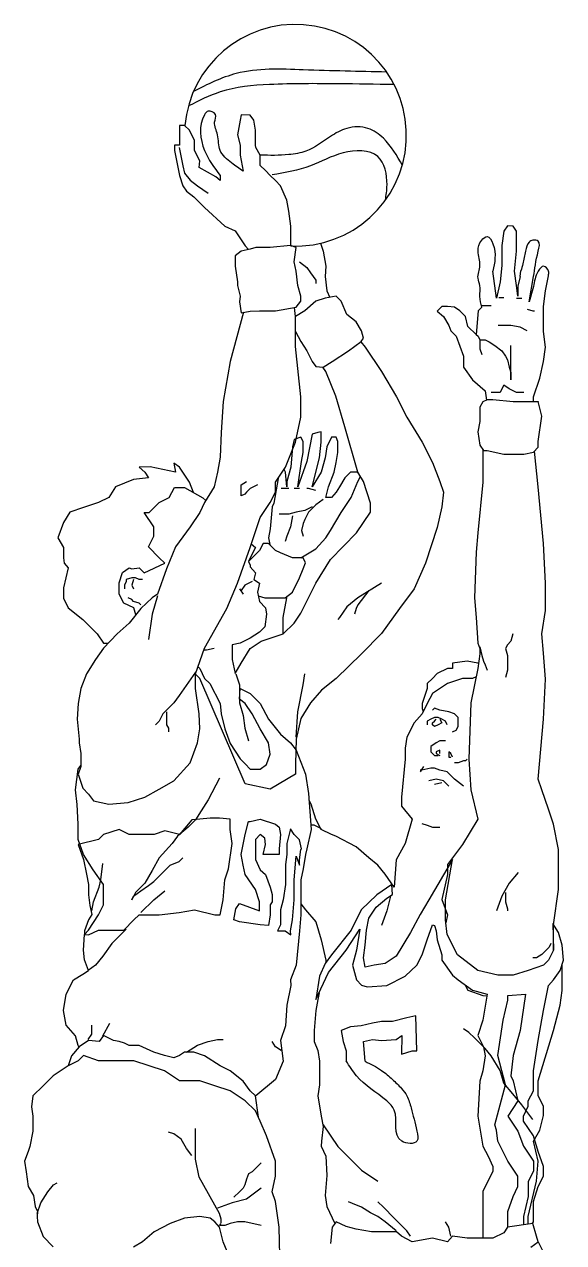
# Model space of a CAD drawing. Header units: millimetres. Extents: x -444 to 440, y -16 to 2665.
# Drawn here: x -285 to 395, y 1127 to 2665 of the extents above; entities that cross this region are included whole.
import ezdxf

# ---------------------------------------------------------------- set-up
doc = ezdxf.new("R2010")
doc.units = ezdxf.units.MM
doc.layers.add('ceco.net 269', color=7, linetype='Continuous')

msp = doc.modelspace()

# ---------------------------------------------------------------- linework, layer by layer
at = {"layer": 'ceco.net 269', "linetype": 'Continuous'}
msp.add_line((-77.9, 2562.2), (-78.1, 2562), dxfattribs=at)
at = {"layer": 'ceco.net 269'}
for p, q in [((-12.9, 2544.2), (-16.1, 2525.9)), ((-11.5, 2551.1), (-12.9, 2544.2)), ((-0.3, 2550.7), (-11.5, 2551.1)), ((4.6, 2544.2), (-0.3, 2550.7)), ((6.5, 2531.6), (4.6, 2544.2)), ((-89.3, 2537.7), (-89.3, 2531.6)), ((-82.9, 2537.7), (-89.3, 2537.7)), ((-89.3, 2531.6), (-89.3, 2518.7)), ((-76.7, 2531.6), (-82.9, 2537.7)), ((-82.4, 2537.3), (-82.4, 2537.3)), ((-70.3, 2518.7), (-76.7, 2531.6)), ((-16.1, 2525.9), (-12.9, 2512.5)), ((6.5, 2512.5), (6.5, 2531.6)), ((-89.3, 2512.5), (-95.8, 2512.5)), ((-95.8, 2512.5), (-95.8, 2506.1)), ((-89.7, 2509.9), (-85.1, 2486.5)), ((-89.3, 2518.7), (-89.3, 2512.5)), ((-70.3, 2506.1), (-70.3, 2518.7)), ((-12.9, 2512.5), (-12.9, 2506.1)), ((6.9, 2509.9), (6.5, 2512.5)), ((12.6, 2499.9), (6.9, 2509.9)), ((-95.8, 2506.1), (-89.3, 2474.4)), ((-63.7, 2493), (-70.3, 2506.1)), ((-64.5, 2484.3), (-63.7, 2493)), ((-12.9, 2506.1), (-12.9, 2499.9)), ((-12.9, 2499.9), (-9.1, 2479.7)), ((12.6, 2487), (12.6, 2499.9)), ((-85.1, 2486.5), (-82.9, 2477.4)), ((-82.9, 2477.4), (-76, 2468.3)), ((-43.5, 2472.8), (-64.5, 2484.3)), ((19.1, 2480.9), (12.6, 2487)), ((25.2, 2474.4), (19.1, 2480.9)), ((-89.3, 2474.4), (-85.1, 2461.3)), ((-76, 2468.3), (-66.8, 2461.3)), ((-38.1, 2467.9), (-43.5, 2472.8)), ((-38.1, 2474.4), (-38.1, 2467.9)), ((32, 2467.9), (25.2, 2474.4)), ((38.1, 2461.3), (32, 2467.9)), ((-85.1, 2461.3), (-80.5, 2454.5)), ((-80.5, 2454.5), (-71.4, 2447.6)), ((-71.4, 2447.6), (-57.7, 2433.9)), ((-66.8, 2461.3), (-53.1, 2452.2)), ((46.2, 2443.1), (38.1, 2461.3)), ((-57.7, 2433.9), (-32, 2410.6)), ((48.5, 2429.3), (46.2, 2443.1)), ((51.2, 2410.6), (48.5, 2429.3)), ((-32, 2410.6), (-19.1, 2404.6)), ((-19.1, 2404.6), (-6.5, 2385.4)), ((51.2, 2391.5), (51.2, 2410.6)), ((319.8, 2404.1), (317.6, 2385.8)), ((324.5, 2411), (319.8, 2404.1)), ((331.7, 2410.6), (324.5, 2411)), ((335.8, 2404.1), (331.7, 2410.6)), ((335.8, 2397.3), (335.8, 2404.1)), ((-6.5, 2385.4), (-2.1, 2380.8)), ((50.8, 2385.8), (25.2, 2383.5)), ((57.7, 2383.5), (50.8, 2385.8)), ((51.2, 2385.7), (51.2, 2391.5)), ((88.4, 2389), (92, 2378.9)), ((317.6, 2385.8), (317.6, 2372.1)), ((335.8, 2378.9), (335.8, 2397.3)), ((-11.5, 2378.9), (-19.1, 2372.9)), ((-19.1, 2372.9), (-19.1, 2359.8)), ((0, 2381.3), (-11.5, 2378.9)), ((6.9, 2383.5), (0, 2381.3)), ((25.2, 2383.5), (6.9, 2383.5)), ((55.3, 2365.2), (57.7, 2383.5)), ((92, 2378.9), (95.4, 2359.8)), ((317.6, 2372.1), (317.6, 2360.6)), ((333.6, 2353.7), (335.8, 2378.9)), ((-19.1, 2359.8), (-16.1, 2340)), ((57.7, 2353.7), (55.3, 2365.2)), ((62.2, 2365.2), (71.4, 2358.3)), ((71.4, 2358.3), (76, 2351.5)), ((95.4, 2359.8), (94.3, 2346.9)), ((317.6, 2360.6), (315.2, 2340)), ((-16.1, 2340), (-16.1, 2335.4)), ((59.9, 2335.4), (57.7, 2353.7)), ((76, 2351.5), (82.9, 2342.3)), ((82.9, 2342.3), (82.9, 2337.8)), ((94.3, 2346.9), (96.6, 2328.6)), ((310.6, 2319.4), (306.1, 2353.7)), ((315.2, 2340), (310.6, 2319.4)), ((335.8, 2335.4), (333.6, 2353.7)), ((340.4, 2346.9), (337.7, 2334.6)), ((340.4, 2346.9), (341.6, 2353.8)), ((351.9, 2314.8), (357.6, 2346.8)), ((372.5, 2328.6), (376.3, 2347.7)), ((-16.1, 2335.4), (-12.9, 2322)), ((63.7, 2322), (59.9, 2335.4)), ((96.6, 2328.6), (100.3, 2320.5)), ((337.7, 2322), (335.8, 2335.4)), ((337.7, 2334.6), (337.7, 2322)), ((357.6, 2334.2), (351.9, 2314.8)), ((370.2, 2309.1), (372.5, 2328.6)), ((-12.9, 2322), (-13.7, 2314.8)), ((-13.7, 2314.8), (-11.5, 2301.1)), ((32, 2303.4), (57.7, 2308)), ((57.7, 2308), (63.7, 2315.6)), ((63.7, 2315.6), (63.7, 2322)), ((82.9, 2315.6), (69, 2303.4)), ((94.3, 2319.4), (82.9, 2315.6)), ((108.4, 2322), (94.3, 2319.4)), ((114.5, 2315.6), (108.4, 2322)), ((121.8, 2298.8), (114.5, 2315.6)), ((241.9, 2309.1), (235.9, 2303)), ((248.8, 2309.1), (241.9, 2309.1)), ((257.7, 2308), (248.8, 2309.1)), ((264.5, 2303.4), (257.7, 2308)), ((292, 2308), (287.4, 2303.4)), ((292, 2310.2), (301.5, 2310.2)), ((301.5, 2310.2), (303.8, 2310.2)), ((313.6, 2320.5), (320, 2320.5)), ((335.8, 2319.4), (340.4, 2319.4)), ((340.4, 2319.4), (342.8, 2319.4)), ((370.2, 2290), (370.2, 2309.1)), ((-8.5, 2301.6), (-25.5, 2239.3)), ((-11.5, 2301.1), (-0.3, 2303)), ((-0.3, 2303), (11.5, 2303.4)), ((11.5, 2303.4), (32, 2303.4)), ((57.2, 2296.5), (55.9, 2307.7)), ((69, 2303.4), (57.2, 2296.5)), ((57.2, 2258.3), (57.2, 2296.5)), ((133.6, 2289.7), (121.8, 2298.8)), ((235.9, 2303), (243.9, 2296.5)), ((243.9, 2296.5), (250.7, 2285.1)), ((271.4, 2296.5), (264.5, 2303.4)), ((274.4, 2283.9), (271.4, 2296.5)), ((287.4, 2303.4), (285.1, 2273.6)), ((349.6, 2305.6), (356.5, 2303.4)), ((356.5, 2303.4), (358.7, 2303.4)), ((57.2, 2277.4), (63.7, 2264.8)), ((140.4, 2278.2), (133.6, 2289.7)), ((142.8, 2269), (140.4, 2278.2)), ((250.7, 2285.1), (253.1, 2278.2)), ((253.1, 2278.2), (259.9, 2271.3)), ((285.1, 2273.6), (274.4, 2283.9)), ((319.8, 2285.1), (313, 2285.1)), ((329, 2285.1), (319.8, 2285.1)), ((340.4, 2282.8), (329, 2285.1)), ((349.6, 2278.2), (340.4, 2282.8)), ((370.2, 2277.4), (370.2, 2290)), ((372.5, 2257.6), (370.2, 2277.4)), ((63.7, 2264.8), (71.4, 2253)), ((124, 2253), (140.1, 2264.8)), ((139.5, 2264.4), (145, 2257.6)), ((140.1, 2264.8), (142.8, 2269)), ((259.9, 2271.3), (269, 2246.1)), ((285.1, 2273.6), (287.4, 2271.3)), ((287.4, 2271.3), (289.7, 2266.7)), ((289.7, 2266.7), (296.6, 2266.7)), ((289.7, 2266.7), (289.7, 2262.1)), ((289.7, 2262.1), (289.7, 2255.3)), ((296.6, 2266.7), (301.5, 2264.5)), ((301.5, 2264.5), (308.4, 2259.9)), ((63.7, 2194.7), (57.2, 2258.3)), ((71.4, 2253), (78.2, 2239.3)), ((103.4, 2239.3), (124, 2253)), ((145, 2257.6), (165.6, 2226.7)), ((289.7, 2255.3), (292, 2248.4)), ((308.4, 2259.9), (317.6, 2253)), ((317.6, 2253), (322.1, 2246.1)), ((329, 2216.4), (329, 2259.9)), ((370.2, 2239.3), (372.5, 2257.6)), ((-25.5, 2239.3), (-34.4, 2188.9)), ((78.2, 2239.3), (82.9, 2233.1)), ((82.9, 2233.1), (92, 2232.4)), ((95.4, 2226.7), (91.6, 2232.4)), ((92, 2232.4), (103.4, 2239.3)), ((269, 2246.1), (269, 2232.4)), ((269, 2232.4), (280.5, 2216.4)), ((322.1, 2246.1), (324.5, 2241.5)), ((324.5, 2241.5), (326.7, 2232.4)), ((326.7, 2232.4), (329, 2225.5)), ((365.6, 2218.6), (370.2, 2239.3)), ((108, 2195.8), (95.4, 2226.7)), ((165.6, 2226.7), (184.7, 2194.7)), ((280.5, 2216.4), (296.6, 2202.6)), ((329, 2225.5), (329, 2216.4)), ((357.3, 2194.7), (365.6, 2218.6)), ((296.6, 2202.6), (298.1, 2190.8)), ((308.4, 2200.3), (303.8, 2200.3)), ((315.2, 2200.3), (308.4, 2200.3)), ((317.6, 2204.9), (315.2, 2200.3)), ((319.8, 2209.5), (317.6, 2204.9)), ((326.7, 2204.9), (319.8, 2209.5)), ((335.8, 2200.3), (326.7, 2204.9)), ((345, 2200.3), (335.8, 2200.3)), ((-34.4, 2188.9), (-36.6, 2149.9)), ((63.7, 2169.4), (63.7, 2194.7)), ((119.5, 2156.8), (108, 2195.8)), ((184.7, 2194.7), (197.6, 2169.4)), ((293.5, 2188.5), (289.7, 2182)), ((298.8, 2191.2), (293.5, 2188.5)), ((306.1, 2191.2), (298.8, 2191.2)), ((331.7, 2188.5), (306.1, 2191.2)), ((344.7, 2188.5), (331.7, 2188.5)), ((363.4, 2188.5), (344.7, 2188.5)), ((357.3, 2188.5), (357.3, 2194.7)), ((368, 2170.6), (363.4, 2188.9)), ((363.4, 2188.9), (363.4, 2188.5)), ((57.2, 2137.8), (63.7, 2169.4)), ((197.6, 2169.4), (216.8, 2137.8)), ((289.7, 2182), (289.7, 2175.1)), ((289.7, 2175.1), (289.7, 2163.6)), ((363.4, 2138.5), (368, 2170.6)), ((135.9, 2099.6), (119.5, 2156.8)), ((289.7, 2163.6), (287, 2150.7)), ((-36.6, 2149.9), (-38.1, 2118.7)), ((55.3, 2140.8), (53.1, 2131.6)), ((63.7, 2143.8), (55.3, 2140.8)), ((66.8, 2138.5), (63.7, 2143.8)), ((78.2, 2147.7), (71.4, 2113.3)), ((85.1, 2149.9), (78.2, 2147.7)), ((89.3, 2150.7), (85.1, 2149.9)), ((89.3, 2137.8), (89.3, 2150.7)), ((102.3, 2143.8), (96.6, 2131.6)), ((108.4, 2143.8), (102.3, 2143.8)), ((110.3, 2138.5), (108.4, 2143.8)), ((287, 2150.7), (289.7, 2133.9)), ((44.6, 2106.1), (57.2, 2137.8)), ((53.1, 2131.6), (51.2, 2106.1)), ((64.5, 2113.3), (66.8, 2124.7)), ((66.8, 2124.7), (66.8, 2138.5)), ((87.4, 2117.9), (89.3, 2137.8)), ((96.6, 2131.6), (94.3, 2117.9)), ((108.4, 2112.1), (110.3, 2124.7)), ((110.3, 2124.7), (110.3, 2138.5)), ((216.8, 2137.8), (229.8, 2112.1)), ((289.7, 2133.9), (294.2, 2127.1)), ((293.5, 2128.2), (293.5, 2087)), ((294.2, 2127.1), (298.8, 2127.1)), ((298.8, 2127.1), (319.8, 2122.5)), ((345, 2122.5), (357.3, 2125.2)), ((357.3, 2125.2), (363.4, 2131.3)), ((363.4, 2081.2), (358.5, 2126.4)), ((363.4, 2131.3), (363.4, 2138.5)), ((-89.3, 2106.1), (-96.6, 2111)), ((-96.6, 2111), (-94.3, 2099.6)), ((-38.1, 2118.7), (-41.3, 2099.6)), ((59.9, 2081.2), (64.5, 2113.3)), ((71.4, 2113.3), (59.9, 2081.2)), ((78.2, 2081.2), (87.4, 2117.9)), ((94.3, 2117.9), (89.3, 2099.6)), ((105.7, 2099.6), (108.4, 2112.1)), ((229.8, 2112.1), (239.3, 2088.1)), ((319.8, 2122.5), (345, 2122.5)), ((-128.6, 2092.7), (-147.3, 2090.4)), ((-126.4, 2106.4), (-140.4, 2106.1)), ((-140.4, 2106.1), (-133.2, 2099.6)), ((-133.2, 2099.6), (-128.6, 2092.7)), ((-94.3, 2099.6), (-126.4, 2106.4)), ((-76.7, 2087), (-89.3, 2106.1)), ((-41.3, 2099.6), (-45.8, 2081.2)), ((32, 2087), (44.6, 2106.1)), ((44.6, 2099.6), (42.7, 2103.2)), ((46.2, 2081.2), (44.6, 2099.6)), ((51.2, 2106.1), (46.2, 2088.1)), ((89.3, 2099.6), (78.2, 2081.2)), ((98.8, 2081.2), (105.7, 2099.6)), ((119.5, 2092.7), (112.5, 2081.2)), ((126.4, 2099.6), (119.5, 2092.7)), ((134, 2099.6), (126.4, 2099.6)), ((136.4, 2098.7), (134, 2099.6)), ((142.8, 2088.1), (135.9, 2099.6)), ((135.9, 2088.1), (139, 2094.4)), ((-170.2, 2081.2), (-178.6, 2067.9)), ((-147.3, 2090.4), (-170.2, 2081.2)), ((-102.3, 2067.9), (-95.8, 2080.4)), ((-95.8, 2080.4), (-82.9, 2080.4)), ((-82.9, 2080.4), (-59.9, 2067.5)), ((-71.7, 2074.1), (-76.7, 2087)), ((-45.8, 2081.2), (-57.7, 2061.4)), ((-11.5, 2083.6), (-4.6, 2088.1)), ((-11.5, 2079), (-11.5, 2083.6)), ((-11.5, 2074.4), (-11.5, 2079)), ((0, 2079), (-4.6, 2074.4)), ((9.1, 2083.6), (0, 2079)), ((35.2, 2091.9), (29.8, 2060.7)), ((32, 2074.4), (32, 2087)), ((46.2, 2079), (38.9, 2079)), ((46.2, 2088.1), (46.2, 2081.2)), ((48.5, 2079), (46.2, 2079)), ((57.7, 2079), (55.3, 2079)), ((62.2, 2079), (57.7, 2079)), ((73.6, 2079), (71.4, 2079)), ((82.9, 2076.6), (73.6, 2079)), ((95.4, 2067.9), (98.8, 2081.2)), ((112.5, 2081.2), (108.4, 2074.4)), ((127.5, 2067.9), (135.9, 2088.1)), ((151.9, 2060.7), (142.8, 2088.1)), ((239.3, 2088.1), (243.9, 2074.4)), ((293.5, 2087), (287, 2023.2)), ((370.2, 2009.8), (363.4, 2081.2)), ((-178.6, 2067.9), (-191.6, 2061.4)), ((-114.9, 2061.4), (-102.3, 2067.9)), ((-59.9, 2067.5), (-56, 2064.1)), ((-11.5, 2069.8), (-11.5, 2074.4)), ((-6.9, 2072.1), (-11.5, 2069.8)), ((-4.6, 2074.4), (-6.9, 2072.1)), ((25.2, 2061.4), (32, 2074.4)), ((92, 2065.3), (82.9, 2058.3)), ((102.3, 2067.9), (95.4, 2067.9)), ((108.4, 2074.4), (102.3, 2067.9)), ((114.5, 2048.8), (127.5, 2067.9)), ((243.9, 2074.4), (241.6, 2056)), ((-227.9, 2049.2), (-235.9, 2036.3)), ((-210.7, 2055.3), (-227.9, 2049.2)), ((-191.6, 2061.4), (-210.7, 2055.3)), ((-134, 2048.8), (-127.8, 2048.8)), ((-121.8, 2030.5), (-134, 2048.8)), ((-127.8, 2048.8), (-114.9, 2061.4)), ((-63.7, 2048.8), (-76, 2030.5)), ((-57.7, 2061.4), (-63.7, 2048.8)), ((12.6, 2042.3), (25.2, 2061.4)), ((27.4, 2056), (25.2, 2028.2)), ((29.8, 2060.7), (27.4, 2056)), ((38.9, 2046.9), (36.6, 2046.9)), ((48.5, 2046.9), (38.9, 2046.9)), ((57.7, 2049.2), (48.5, 2046.9)), ((69, 2051.4), (57.7, 2049.2)), ((78.2, 2056), (69, 2051.4)), ((73.6, 2049.2), (69, 2040.1)), ((78.2, 2053.8), (73.6, 2049.2)), ((82.9, 2058.3), (78.2, 2053.8)), ((108, 2037.4), (114.5, 2048.8)), ((134, 2023.2), (151.9, 2049.2)), ((151.9, 2049.2), (151.9, 2060.7)), ((241.6, 2056), (235.9, 2029.7)), ((-235.9, 2036.3), (-242.7, 2016.7)), ((-0.3, 2004.6), (12.6, 2042.3)), ((53.1, 2044.6), (50.8, 2030.5)), ((66.8, 2035), (64.5, 2025.9)), ((69, 2040.1), (66.8, 2035)), ((101.2, 2025.9), (108, 2037.4)), ((-242.7, 2016.7), (-235.9, 2004.6)), ((-128.6, 2005.3), (-121.8, 2019.1)), ((-121.8, 2019.1), (-121.8, 2030.5)), ((-76, 2030.5), (-94.3, 2005.3)), ((25.2, 2028.2), (22.9, 2016.7)), ((22.9, 2016.7), (24.5, 2008.2)), ((46.2, 2019.1), (43.9, 2012.2)), ((50.8, 2030.5), (46.2, 2019.1)), ((64.5, 2025.9), (66.8, 2019.1)), ((82.9, 2003), (95.4, 2016.7)), ((95.4, 2016.7), (101.2, 2025.9)), ((101.2, 1989.3), (134, 2023.2)), ((235.9, 2029.7), (221, 1984.7)), ((287, 2023.2), (285.1, 1998.5)), ((-235.9, 2004.6), (-235.9, 1998)), ((-114.9, 1991.5), (-128.6, 2005.3)), ((-94.3, 2005.3), (-105.7, 1977.8)), ((-16.1, 1959.5), (-0.3, 2004.6)), ((11.5, 2000.7), (-2.3, 1987)), ((6.5, 2004.6), (-0.3, 1991.5)), ((1.2, 2009.2), (6.5, 2004.6)), ((16.1, 2009.8), (11.5, 2000.7)), ((22.9, 2009.8), (16.1, 2009.8)), ((32, 2000.7), (22.9, 2009.8)), ((38.1, 1998), (32, 2000.7)), ((63.7, 1991.5), (82.9, 2003)), ((372.5, 1959.5), (370.2, 2009.8)), ((-235.9, 1998), (-235.9, 1991.5)), ((-235.9, 1991.5), (-234.7, 1984.7)), ((-234.7, 1984.7), (-229.8, 1978.9)), ((-134, 1972.5), (-108, 1984.7)), ((-108, 1984.7), (-114.9, 1991.5)), ((-0.3, 1991.5), (-2.3, 1987)), ((-2.3, 1987), (0, 1982.4)), ((53.1, 1991.5), (38.1, 1998)), ((66.8, 1991.5), (53.1, 1991.5)), ((69.8, 1985.4), (66.8, 1991.5)), ((66.8, 1977.8), (69.8, 1985.4)), ((82.9, 1959.5), (101.2, 1989.3)), ((221, 1984.7), (206.9, 1952.6)), ((285.1, 1998.5), (282.9, 1941.1)), ((-229.8, 1978.9), (-235.9, 1953.7)), ((-165.6, 1959.9), (-161.1, 1973.2)), ((-161.1, 1973.2), (-153, 1978.9)), ((-153, 1978.9), (-149.6, 1977.8)), ((-149.6, 1977.8), (-140.4, 1978.9)), ((-140.4, 1978.9), (-134, 1972.5)), ((-105.7, 1977.8), (-117.1, 1945.8)), ((0, 1982.4), (0, 1980.2)), ((0, 1980.2), (6.5, 1972.5)), ((6.5, 1972.5), (4.6, 1964.1)), ((62.2, 1966.3), (66.8, 1977.8)), ((-165.6, 1945.8), (-165.6, 1959.9)), ((-156.5, 1961.8), (-158.7, 1957.2)), ((-158.7, 1957.2), (-158.7, 1952.6)), ((-149.6, 1966.3), (-156.5, 1964.1)), ((-156.5, 1964.1), (-156.5, 1961.8)), ((-145, 1966.3), (-149.6, 1966.3)), ((-147.3, 1964.1), (-149.6, 1957.2)), ((-149.6, 1957.2), (-147.3, 1952.6)), ((-140.4, 1964.1), (-145, 1966.3)), ((-135.9, 1964.1), (-140.4, 1964.1)), ((-29.8, 1927.4), (-16.1, 1959.5)), ((-6.9, 1957.2), (-11.5, 1950.4)), ((2.3, 1961.8), (-6.9, 1957.2)), ((4.6, 1964.1), (11.5, 1959.5)), ((11.5, 1959.5), (9.1, 1948)), ((53.1, 1948), (62.2, 1966.3)), ((63.7, 1921.7), (82.9, 1959.5)), ((165.6, 1959.5), (135.9, 1941.1)), ((372.5, 1925.2), (372.5, 1959.5)), ((-235.9, 1953.7), (-235.9, 1940.8)), ((-235.9, 1940.8), (-229.8, 1928.2)), ((-159.5, 1934.3), (-165.6, 1945.8)), ((-149.6, 1938.9), (-154.1, 1941.1)), ((-147.3, 1936.5), (-149.6, 1938.9)), ((-124, 1941.1), (-138.2, 1927.4)), ((-117.1, 1945.8), (-124, 1941.1)), ((-117.1, 1943.5), (-124, 1920.6)), ((-13.7, 1952.6), (-9.1, 1945.8)), ((9.1, 1948), (11.5, 1936.5)), ((10, 1943.7), (18.3, 1941.1)), ((18.3, 1941.1), (43.9, 1941.1)), ((41.6, 1916), (46.2, 1941.1)), ((43.9, 1941.1), (53.1, 1948)), ((46.2, 1941.1), (46.6, 1943.1)), ((135.9, 1941.1), (121.8, 1929.7)), ((149.6, 1950.4), (135.9, 1932)), ((206.9, 1952.6), (188.5, 1927.4)), ((282.9, 1941.1), (285.1, 1916)), ((-229.8, 1928.2), (-211.5, 1913.7)), ((-146.9, 1928.2), (-159.5, 1934.3)), ((-138.2, 1927.4), (-153, 1909.1)), ((-140.4, 1934.3), (-147.3, 1936.5)), ((-144.4, 1919.7), (-146.9, 1928.2)), ((-138.2, 1932), (-140.4, 1934.3)), ((-57.7, 1877.4), (-29.8, 1927.4)), ((11.5, 1936.5), (19.1, 1928.2)), ((19.1, 1928.2), (20.6, 1920.6)), ((121.8, 1929.7), (112.5, 1916)), ((133.6, 1927.4), (131.3, 1920.6)), ((135.9, 1932), (133.6, 1927.4)), ((188.5, 1927.4), (165.6, 1896.2)), ((368, 1895.4), (372.5, 1925.2)), ((-211.5, 1913.7), (-193.1, 1895.4)), ((-153, 1909.1), (-168, 1895.4)), ((-124, 1920.6), (-128.6, 1888.5)), ((20.6, 1920.6), (18.3, 1904.5)), ((41.6, 1895.4), (41.6, 1916)), ((41.6, 1895.4), (55.3, 1909.1)), ((55.3, 1909.1), (63.7, 1921.7)), ((112.5, 1916), (110.3, 1913.7)), ((285.1, 1916), (287, 1883.6)), ((-193.1, 1895.4), (-185.2, 1883.6)), ((-168, 1895.4), (-185.2, 1877.4)), ((11.5, 1897.6), (-0.3, 1890)), ((18.3, 1904.5), (11.5, 1897.6)), ((13.7, 1886.2), (41.6, 1895.4)), ((165.6, 1896.2), (140.4, 1870.2)), ((331.3, 1895.4), (329, 1886.2)), ((370.2, 1871), (368, 1895.4)), ((-185.2, 1877.4), (-195.4, 1863.3)), ((-185.2, 1883.6), (-179.3, 1883.6)), ((-69, 1845), (-57.7, 1877.4)), ((-45.8, 1877.1), (-55.3, 1874.8)), ((-12.9, 1883.6), (-22.9, 1881.7)), ((-22.9, 1881.7), (-22.9, 1863.3)), ((-0.3, 1890), (-12.9, 1883.6)), ((-11.5, 1858.7), (0, 1877.1)), ((0, 1877.1), (13.7, 1886.2)), ((287, 1883.6), (289.7, 1877.1)), ((289.7, 1879.3), (292, 1868)), ((289.7, 1877.1), (289.7, 1870.2)), ((324.5, 1881.7), (322.1, 1877.1)), ((322.1, 1877.1), (324.5, 1868)), ((329, 1886.2), (324.5, 1881.7)), ((-195.4, 1863.3), (-206.9, 1845)), ((-55.3, 1874.8), (-57.7, 1874.8)), ((-22.9, 1863.3), (-19.1, 1845.4)), ((140.4, 1870.2), (108.4, 1839.3)), ((289.7, 1870.2), (287, 1851.9)), ((292, 1868), (294.2, 1861)), ((324.5, 1868), (324.5, 1858.7)), ((372.5, 1838.2), (370.2, 1871)), ((-69, 1847.3), (-89.7, 1817.5)), ((-65.9, 1854), (-63.7, 1851.9)), ((-63.7, 1851.9), (-57.7, 1839.3)), ((-19.1, 1845.4), (-11.5, 1858.7)), ((248.8, 1851.9), (235.9, 1845.4)), ((255, 1851.9), (248.8, 1851.9)), ((273.6, 1861), (255, 1858.4)), ((255, 1858.4), (255, 1851.9)), ((287, 1858.4), (273.6, 1861)), ((287, 1851.9), (278.2, 1808.4)), ((287.9, 1858.1), (287, 1858.4)), ((294.2, 1861), (296.6, 1856.5)), ((296.6, 1856.5), (298.8, 1849.5)), ((324.5, 1849.5), (322.1, 1840.4)), ((324.5, 1858.7), (324.5, 1849.5)), ((-206.9, 1845), (-213.7, 1826.7)), ((-69, 1826.7), (-69, 1845)), ((-63.7, 1839.3), (-69, 1844.6)), ((-6.5, 1706.1), (-63.7, 1839.3)), ((-57.7, 1839.3), (-51.2, 1832.8)), ((-51.2, 1832.8), (-38.1, 1807.6)), ((-18.3, 1845), (-13.7, 1831.3)), ((-13.7, 1831.3), (-13.7, 1808.4)), ((59.9, 1796.9), (66.8, 1831.3)), ((66.8, 1831.3), (69, 1845)), ((108.4, 1839.3), (89.7, 1824.3)), ((229.8, 1839.3), (223.3, 1832.8)), ((223.3, 1832.8), (223.3, 1826.7)), ((235.9, 1845.4), (229.8, 1839.3)), ((248.8, 1832.8), (229.8, 1820.2)), ((267.6, 1839.3), (248.8, 1832.8)), ((280.5, 1839.3), (267.6, 1839.3)), ((284.9, 1841.3), (280.5, 1839.3)), ((370.2, 1787.8), (372.5, 1838.2)), ((-213.7, 1826.7), (-217.2, 1807.6)), ((-89.7, 1817.5), (-96.6, 1808.4)), ((-64.5, 1794.7), (-69, 1826.7)), ((-13.7, 1813), (-12.9, 1826.7)), ((-12.9, 1826.7), (-0.3, 1820.2)), ((-0.3, 1820.2), (12.6, 1807.6)), ((89.7, 1824.3), (76, 1808.4)), ((223.3, 1826.7), (216.8, 1807.6)), ((229.8, 1820.2), (223.3, 1807.6)), ((-217.2, 1807.6), (-218.3, 1787.8)), ((-103.4, 1801.5), (-110.3, 1794.7)), ((-96.6, 1808.4), (-103.4, 1801.5)), ((-38.1, 1807.6), (-36.6, 1794.7)), ((-6.5, 1807.6), (-13.7, 1813)), ((-13.7, 1808.4), (-9.1, 1792.3)), ((2.3, 1794.7), (-6.5, 1807.6)), ((12.6, 1807.6), (22.9, 1787.8)), ((76, 1808.4), (63.7, 1788.5)), ((223.3, 1807.6), (216.8, 1794.7)), ((216.8, 1807.6), (216.8, 1801.1)), ((216.8, 1801.1), (218.3, 1797.6)), ((232.4, 1801.5), (230.1, 1799.2)), ((239.3, 1799.2), (232.4, 1801.5)), ((278.2, 1808.4), (275.9, 1737.3)), ((-218.3, 1787.8), (-216.1, 1762.5)), ((-114.9, 1785.4), (-119.5, 1780.8)), ((-110.3, 1794.7), (-114.9, 1785.4)), ((-105.7, 1796.9), (-105.7, 1790)), ((-105.7, 1790), (-105.7, 1780.8)), ((-63.7, 1775.5), (-64.5, 1794.7)), ((-36.6, 1794.7), (-32, 1775.5)), ((-9.1, 1792.3), (-6.9, 1776.3)), ((12.6, 1775.5), (2.3, 1794.7)), ((22.9, 1787.8), (38.1, 1769)), ((57.7, 1764.9), (59.9, 1796.9)), ((63.7, 1788.5), (57.7, 1762.5)), ((216.8, 1794.7), (206.9, 1783.2)), ((227.9, 1787.8), (223.3, 1785.4)), ((223.3, 1785.4), (223.3, 1780.8)), ((232.4, 1790), (227.9, 1787.8)), ((230.1, 1783.2), (232.4, 1785.4)), ((237, 1790), (232.4, 1790)), ((232.4, 1785.4), (234.7, 1787.8)), ((241.6, 1787.8), (237, 1790)), ((250.7, 1796.9), (239.3, 1799.2)), ((239.3, 1787.8), (241.6, 1783.2)), ((246.2, 1785.4), (241.6, 1787.8)), ((248.5, 1780.8), (246.2, 1785.4)), ((257.7, 1794.7), (250.7, 1796.9)), ((262.2, 1790), (257.7, 1794.7)), ((262.2, 1785.4), (262.2, 1790)), ((262.2, 1778.6), (262.2, 1785.4)), ((363.4, 1712.1), (370.2, 1787.8)), ((-105.7, 1780.8), (-103.4, 1776.3)), ((-103.4, 1776.3), (-103.4, 1771.7)), ((-66.8, 1758), (-63.7, 1775.5)), ((-32, 1775.5), (-25.5, 1756.9)), ((-6.9, 1776.3), (-2.3, 1760.3)), ((22.9, 1758), (12.6, 1775.5)), ((206.9, 1783.2), (197.6, 1764.9)), ((230.1, 1780.8), (230.1, 1783.2)), ((232.4, 1778.6), (230.1, 1780.8)), ((237, 1780.8), (232.4, 1778.6)), ((241.6, 1783.2), (237, 1780.8)), ((255.3, 1771.7), (259.9, 1774)), ((259.9, 1774), (262.2, 1778.6)), ((-216.1, 1762.5), (-216.1, 1758)), ((-216.1, 1758), (-213.7, 1744.3)), ((-76, 1732.8), (-66.8, 1758)), ((-25.5, 1756.9), (-12.9, 1737.8)), ((25.2, 1743.8), (22.9, 1758)), ((38.1, 1769), (50.8, 1758)), ((50.8, 1758), (57.7, 1748.8)), ((57.7, 1762.5), (57.2, 1731.3)), ((197.6, 1764.9), (195.4, 1751.1)), ((234.7, 1758), (227.9, 1753.4)), ((239.3, 1760.3), (234.7, 1758)), ((246.2, 1760.3), (239.3, 1760.3)), ((-213.7, 1744.3), (-213.7, 1732.8)), ((20.6, 1730.5), (25.2, 1743.8)), ((57.7, 1748.8), (69.8, 1718.3)), ((195.4, 1751.1), (195.4, 1737.3)), ((227.9, 1753.4), (227.9, 1748.8)), ((227.9, 1748.8), (227.9, 1746.5)), ((227.9, 1746.5), (230.1, 1744.3)), ((230.1, 1744.3), (232.4, 1741.9)), ((232.4, 1741.9), (237, 1741.9)), ((239.3, 1748.8), (234.7, 1746.5)), ((234.7, 1746.5), (234.7, 1744.3)), ((234.7, 1744.3), (239.3, 1741.9)), ((239.3, 1744.3), (239.3, 1748.8)), ((250.7, 1746.5), (250.7, 1741.9)), ((253.1, 1744.3), (250.7, 1746.5)), ((250.7, 1741.9), (250.7, 1739.7)), ((250.7, 1739.7), (253.1, 1739.7)), ((255.3, 1739.7), (253.1, 1744.3)), ((-220.6, 1698.4), (-217.2, 1724.7)), ((-217.2, 1724.7), (-213.7, 1729.4)), ((-213.7, 1728.2), (-217.2, 1718.3)), ((-213.7, 1732.8), (-213.7, 1728.2)), ((-96.6, 1709.9), (-76, 1732.8)), ((-12.9, 1737.8), (-6.5, 1731.3)), ((-6.5, 1731.3), (-0.3, 1724.7)), ((-0.3, 1724.7), (12.6, 1724.7)), ((12.6, 1724.7), (20.6, 1730.5)), ((57.2, 1731.3), (57.2, 1718.3)), ((195.4, 1737.3), (190.8, 1689.3)), ((218.7, 1728.2), (214.2, 1721.4)), ((216.4, 1723.6), (214.2, 1723.6)), ((227.9, 1726), (216.4, 1723.6)), ((232.4, 1726), (227.9, 1726)), ((239.3, 1723.6), (232.4, 1726)), ((248.5, 1721.4), (239.3, 1723.6)), ((262.2, 1732.8), (257.7, 1732.8)), ((269, 1735.1), (262.2, 1732.8)), ((271.4, 1735.1), (269, 1735.1)), ((273.6, 1737.3), (271.4, 1735.1)), ((275.9, 1737.3), (278.2, 1698.4)), ((-217.2, 1718.3), (-211.5, 1700.8)), ((-114.9, 1699.2), (-96.6, 1709.9)), ((-38.9, 1713.4), (-53.1, 1685.8)), ((57.2, 1718.3), (25.2, 1699.2)), ((69.8, 1718.3), (73.6, 1693.8)), ((234.7, 1712.1), (225.5, 1709.9)), ((243.9, 1709.9), (234.7, 1712.1)), ((250.7, 1703), (243.9, 1709.9)), ((250.7, 1719), (248.5, 1721.4)), ((257.7, 1712.1), (250.7, 1719)), ((269, 1703), (257.7, 1712.1)), ((368, 1698.4), (363.4, 1712.1)), ((-218.3, 1680.1), (-220.6, 1698.4)), ((-211.5, 1700.8), (-204.2, 1693.1)), ((-204.2, 1693.1), (-197.7, 1684.7)), ((-133.2, 1689.3), (-114.9, 1699.2)), ((25.2, 1699.2), (-6.5, 1706.1)), ((73.6, 1693.8), (76.7, 1648.4)), ((241.6, 1707.6), (232.4, 1705.3)), ((278.2, 1698.4), (287, 1661.4)), ((376.3, 1674), (368, 1698.4)), ((-217.2, 1655.4), (-218.3, 1680.1)), ((-197.7, 1684.7), (-178.6, 1680.5)), ((-178.6, 1680.5), (-154.1, 1682.5)), ((-154.1, 1682.5), (-133.2, 1689.3)), ((-53.1, 1685.8), (-62.2, 1672.1)), ((76.7, 1680.5), (74.2, 1685)), ((82.9, 1661.4), (76.7, 1680.5)), ((190.8, 1689.3), (190.8, 1677.8)), ((190.8, 1677.8), (204.2, 1661.4)), ((-62.2, 1672.1), (-69, 1660.6)), ((-50.8, 1662.9), (-63.7, 1661.4)), ((-38.9, 1662.9), (-50.8, 1662.9)), ((-25.5, 1661.4), (-38.9, 1662.9)), ((382.5, 1655.4), (376.3, 1674)), ((-217.2, 1635.8), (-217.2, 1655.4)), ((-165.6, 1648.4), (-185.2, 1642.3)), ((-153, 1642.3), (-165.6, 1648.4)), ((-108, 1646.9), (-121.4, 1642.3)), ((-89.3, 1642.3), (-108, 1646.9)), ((-78.2, 1651.5), (-92, 1640.1)), ((-73.6, 1660.6), (-89.3, 1642.3)), ((-69, 1660.6), (-78.2, 1651.5)), ((-63.7, 1661.4), (-73.6, 1660.6)), ((-25.5, 1648.4), (-25.5, 1661.4)), ((-22.9, 1630.9), (-25.5, 1648.4)), ((-6.5, 1642.3), (-2.3, 1658.4)), ((-2.3, 1658.4), (0, 1658.4)), ((0, 1658.4), (12.6, 1661.4)), ((12.6, 1661.4), (32, 1655.4)), ((32, 1655.4), (36.6, 1651.5)), ((36.6, 1651.5), (38.1, 1642.3)), ((50.8, 1649.2), (46.2, 1630.9)), ((55.3, 1642.3), (50.8, 1649.2)), ((76.7, 1648.4), (71.4, 1624)), ((80.5, 1653.8), (76, 1653.8)), ((89.7, 1649.2), (80.5, 1653.8)), ((89.3, 1648.4), (82.9, 1661.4)), ((102.3, 1642.3), (89.3, 1648.4)), ((204.2, 1661.4), (195.4, 1630.9)), ((216.4, 1656), (223.3, 1653.8)), ((223.3, 1653.8), (230.1, 1651.5)), ((230.1, 1651.5), (234.7, 1651.5)), ((234.7, 1651.5), (239.3, 1651.5)), ((287, 1661.4), (267.6, 1629.7)), ((388.9, 1623.2), (382.5, 1655.4)), ((-191.6, 1635.8), (-217.2, 1629.7)), ((-210.7, 1616.8), (-217.2, 1635.8)), ((-185.2, 1642.3), (-191.6, 1635.8)), ((-134, 1642.3), (-153, 1642.3)), ((-121.4, 1642.3), (-134, 1642.3)), ((-98.8, 1630.9), (-114.9, 1612.5)), ((-92, 1640.1), (-98.8, 1630.9)), ((-27.4, 1598.8), (-22.9, 1630.9)), ((-11.5, 1617.1), (-6.5, 1642.3)), ((12.6, 1642.3), (6.5, 1635.8)), ((6.5, 1635.8), (6.5, 1623.2)), ((18.3, 1637.7), (12.6, 1642.3)), ((19.1, 1629.7), (18.3, 1637.7)), ((38.1, 1642.3), (36.6, 1624)), ((46.2, 1630.9), (46.2, 1617.1)), ((62.2, 1635.5), (55.3, 1642.3)), ((64.5, 1624), (62.2, 1635.5)), ((108, 1640.1), (102.3, 1642.3)), ((133.6, 1626.4), (108, 1640.1)), ((195.4, 1630.9), (183.9, 1610.3)), ((-217.2, 1629.7), (-210.7, 1610.6)), ((-198.1, 1597.7), (-210.7, 1616.8)), ((-9.1, 1603.4), (-11.5, 1617.1)), ((6.5, 1623.2), (6.5, 1610.6)), ((16.1, 1617.1), (19.1, 1629.7)), ((22.9, 1617.1), (16.1, 1617.1)), ((36.6, 1617.1), (22.9, 1617.1)), ((36.6, 1624), (36.6, 1617.1)), ((46.2, 1617.1), (44.6, 1604.2)), ((62.2, 1610.3), (63.7, 1623.2)), ((63.7, 1623.2), (64.5, 1624)), ((69.8, 1616.8), (66.8, 1598.8)), ((71.4, 1624), (69.8, 1616.8)), ((149.6, 1612.5), (133.6, 1626.4)), ((267.6, 1629.7), (248.8, 1604.2)), ((388.9, 1597.7), (388.9, 1623.2)), ((-210.7, 1610.6), (-206.9, 1592)), ((-188.5, 1585.1), (-186.3, 1605.7)), ((-114.9, 1612.5), (-124, 1596.6)), ((-112.5, 1592), (-101.2, 1603.4)), ((-101.2, 1603.4), (-89.7, 1608)), ((-89.7, 1608), (-85.1, 1612.5)), ((-6.5, 1591.6), (-9.1, 1603.4)), ((6.5, 1610.6), (12.6, 1597.7)), ((44.6, 1604.2), (44.6, 1591.6)), ((55.3, 1585.1), (57.7, 1614.9)), ((57.7, 1614.9), (62.2, 1603.4)), ((62.2, 1603.4), (62.2, 1610.3)), ((161.1, 1603.4), (149.6, 1612.5)), ((170.2, 1592), (161.1, 1603.4)), ((183.9, 1610.3), (181.7, 1575.5)), ((255, 1610.6), (225.5, 1559.5)), ((246.2, 1559.5), (255, 1610.6)), ((248.8, 1604.2), (248.8, 1591.6)), ((-206.9, 1592), (-204.2, 1579)), ((-185.2, 1579), (-198.1, 1597.7)), ((-190.8, 1575.5), (-188.5, 1585.1)), ((-124, 1596.6), (-133.2, 1580.5)), ((-121.8, 1582.7), (-112.5, 1592)), ((-34.4, 1559.5), (-32, 1585.1)), ((-32, 1585.1), (-27.4, 1598.8)), ((6.5, 1572.5), (-6.5, 1591.6)), ((12.6, 1597.7), (19.1, 1591.6)), ((19.1, 1591.6), (25.2, 1575.5)), ((44.6, 1591.6), (44.6, 1579)), ((55.3, 1566.3), (55.3, 1585.1)), ((66.8, 1598.8), (63.7, 1585.1)), ((63.7, 1585.1), (63.7, 1540.8)), ((181.7, 1575.5), (170.2, 1592)), ((248.8, 1591.6), (241.9, 1559.9)), ((338.2, 1594.2), (326.7, 1580.5)), ((388.9, 1572.5), (388.9, 1597.7)), ((-204.2, 1579), (-204.2, 1566)), ((-197.7, 1557.2), (-190.8, 1575.5)), ((-185.2, 1566), (-185.2, 1579)), ((-147.3, 1564.1), (-138.2, 1570.9)), ((-133.2, 1580.5), (-145, 1568.7)), ((-138.2, 1570.9), (-128.6, 1577.8)), ((-128.6, 1577.8), (-121.8, 1582.7)), ((-121.8, 1559.5), (-108, 1570.9)), ((11.5, 1557.2), (6.5, 1572.5)), ((25.2, 1575.5), (27.4, 1566.3)), ((44.6, 1579), (41.6, 1559.5)), ((178.6, 1579), (159.5, 1566)), ((179.4, 1566.3), (178.6, 1579)), ((326.7, 1580.5), (317.6, 1564.1)), ((382.5, 1527.9), (388.9, 1572.5)), ((-204.2, 1566), (-202.3, 1552.6)), ((-200, 1545.8), (-197.7, 1557.2)), ((-185.2, 1553.4), (-185.2, 1566)), ((-145, 1568.7), (-149.6, 1559.5)), ((-149.6, 1559.5), (-147.3, 1564.1)), ((-138.2, 1543.5), (-121.8, 1559.5)), ((-38.1, 1540.8), (-34.4, 1559.5)), ((-18.3, 1548.1), (-13.7, 1555)), ((-13.7, 1555), (11.5, 1545.8)), ((11.5, 1545.8), (11.5, 1557.2)), ((27.4, 1557.2), (25.2, 1553.4)), ((27.4, 1566.3), (27.4, 1557.2)), ((41.6, 1559.5), (38.1, 1546.9)), ((53.1, 1534.3), (55.3, 1559.5)), ((55.3, 1559.5), (55.3, 1566.3)), ((63.7, 1554.7), (69.8, 1546.9)), ((159.5, 1566), (140.1, 1546.9)), ((158.7, 1550.4), (172.5, 1561.8)), ((172.5, 1561.8), (179.4, 1566.3)), ((177.1, 1564.1), (172.5, 1545.8)), ((225.5, 1559.5), (214.2, 1541.1)), ((241.9, 1559.9), (248.8, 1540.8)), ((246.2, 1534.3), (246.2, 1559.5)), ((317.6, 1564.1), (310.6, 1545.8)), ((322.1, 1568.7), (322.1, 1557.2)), ((322.1, 1557.2), (324.5, 1548.1)), ((-200, 1541.1), (-204.2, 1534.3)), ((-204.2, 1521.4), (-191.6, 1540.8)), ((-202.3, 1552.6), (-200, 1541.1)), ((-191.6, 1540.8), (-185.2, 1553.4)), ((-146.9, 1534.3), (-140.4, 1540.8)), ((-140.4, 1540.8), (-114.9, 1540.8)), ((-114.9, 1540.8), (-89.7, 1543.5)), ((-89.7, 1543.5), (-70.3, 1546.9)), ((-70.3, 1546.9), (-44.6, 1540.8)), ((-44.6, 1540.8), (-38.1, 1540.8)), ((-20.6, 1534.3), (-18.3, 1548.1)), ((25.2, 1540.8), (22.9, 1527.4)), ((25.2, 1553.4), (25.2, 1540.8)), ((38.1, 1546.9), (38.1, 1527.9)), ((63.7, 1540.8), (62.2, 1520.6)), ((69.8, 1546.9), (82.9, 1532)), ((140.1, 1546.9), (127.5, 1521.4)), ((149.6, 1536.6), (158.7, 1550.4)), ((172.5, 1545.8), (165.6, 1527.4)), ((214.2, 1541.1), (202.3, 1518.3)), ((246.2, 1542.3), (247.5, 1544.6)), ((248.8, 1540.8), (246.6, 1530.7)), ((324.5, 1548.1), (324.5, 1545.8)), ((-204.2, 1534.3), (-209.1, 1520.6)), ((-159.5, 1521.4), (-146.9, 1534.3)), ((-13.7, 1532), (-20.6, 1534.3)), ((12.6, 1527.9), (-13.7, 1532)), ((22.9, 1527.4), (12.6, 1527.9)), ((38.1, 1527.9), (34.4, 1520.6)), ((50.8, 1520.6), (53.1, 1534.3)), ((82.9, 1532), (89.3, 1509.1)), ((146.6, 1521.4), (149.6, 1536.6)), ((223.3, 1509.1), (229.8, 1527.9)), ((229.8, 1527.9), (232.4, 1527.4)), ((232.4, 1527.4), (234.7, 1520.6)), ((248.5, 1516), (246.2, 1534.3)), ((381.7, 1529.8), (382.5, 1496.2)), ((388.9, 1518.3), (381.7, 1529.8)), ((382.5, 1509.1), (382.5, 1527.9)), ((-210.7, 1496.2), (-209.1, 1516)), ((-209.1, 1516), (-204.2, 1521.4)), ((-209.1, 1520.6), (-209.1, 1516)), ((-209.1, 1516), (-204.2, 1515.3)), ((-204.2, 1515.3), (-191.6, 1521.4)), ((-191.6, 1521.4), (-178.6, 1521.4)), ((-178.6, 1521.4), (-165.6, 1521.4)), ((-156.5, 1522.8), (-174.8, 1504.6)), ((-165.6, 1521.4), (-159.5, 1521.4)), ((34.4, 1520.6), (43.9, 1520.6)), ((43.9, 1520.6), (51.2, 1515.3)), ((51.2, 1515.3), (50.8, 1520.6)), ((62.2, 1520.6), (57.7, 1477.1)), ((89.3, 1509.1), (95.4, 1483.6)), ((127.5, 1521.4), (102.3, 1490.1)), ((121, 1496.2), (138.2, 1522.8)), ((138.2, 1522.8), (134, 1496.2)), ((145, 1502.2), (146.6, 1521.4)), ((202.3, 1518.3), (183.9, 1488.5)), ((216.8, 1490.1), (223.3, 1509.1)), ((234.7, 1520.6), (235.9, 1509.1)), ((235.9, 1509.1), (241.9, 1490.1)), ((261.4, 1490.1), (248.5, 1516)), ((382.5, 1496.2), (382.5, 1509.1)), ((393.5, 1502.2), (388.9, 1518.3)), ((-209.1, 1483.9), (-210.7, 1496.2)), ((-174.8, 1504.6), (-186.3, 1488.5)), ((98.8, 1467.9), (121, 1496.2)), ((134, 1496.2), (129, 1477.1)), ((142.8, 1486.3), (145, 1502.2)), ((377.1, 1500), (368, 1490.8)), ((382.5, 1496.2), (376.3, 1483.6)), ((379.3, 1504.6), (377.1, 1500)), ((395.4, 1483.6), (393.5, 1502.2)), ((-204.2, 1470.5), (-209.1, 1483.9)), ((-195.4, 1477.1), (-204.6, 1470.2)), ((-186.3, 1488.5), (-195.4, 1477.1)), ((57.7, 1477.1), (50.8, 1458.7)), ((94.3, 1479.3), (87.4, 1463.3)), ((102.3, 1490.1), (94.3, 1479.3)), ((95.4, 1483.6), (95.4, 1480.8)), ((129, 1477.1), (134, 1458.4)), ((145, 1474.8), (142.8, 1486.3)), ((156.5, 1477.1), (145, 1474.8)), ((170.2, 1479.3), (156.5, 1477.1)), ((183.9, 1488.5), (170.2, 1479.3)), ((195.4, 1463.3), (210.3, 1477.1)), ((210.3, 1477.1), (216.8, 1490.1)), ((241.9, 1490.1), (241.9, 1483.6)), ((241.9, 1483.6), (255, 1464.5)), ((287, 1470.5), (261.4, 1490.1)), ((370.2, 1477.1), (350.8, 1470.5)), ((361.1, 1486.3), (356.5, 1486.3)), ((368, 1490.8), (361.1, 1486.3)), ((376.3, 1483.6), (370.2, 1477.1)), ((391.2, 1470.2), (395.4, 1483.6)), ((393.5, 1445), (393.5, 1477.6)), ((-223.3, 1458.4), (-211.5, 1465.6)), ((-211.5, 1465.6), (-204.2, 1470.5)), ((82.9, 1433.6), (98.8, 1467.9)), ((87.4, 1463.3), (82.9, 1433.6)), ((172.1, 1451.5), (195.4, 1463.3)), ((255, 1464.5), (262.2, 1458.7)), ((312.2, 1464.5), (287, 1470.5)), ((331.7, 1464.5), (312.2, 1464.5)), ((350.8, 1470.5), (331.7, 1464.5)), ((382.5, 1458.4), (391.2, 1470.2)), ((-232.5, 1440.4), (-223.3, 1458.4)), ((51.2, 1451.5), (46.2, 1426.7)), ((50.8, 1458.7), (51.2, 1451.5)), ((134, 1458.4), (140.4, 1451.9)), ((140.4, 1451.9), (147.3, 1449.6)), ((147.3, 1449.6), (172.1, 1451.5)), ((262.2, 1458.7), (280.5, 1445.4)), ((270.7, 1452.6), (274.4, 1445.4)), ((370.2, 1419.8), (376.3, 1451.5)), ((376.3, 1451.5), (382.5, 1458.4)), ((-235.9, 1419.8), (-232.5, 1440.4)), ((85.1, 1433.6), (82.9, 1419.8)), ((86.9, 1442.2), (85.1, 1433.6)), ((274.4, 1445.4), (293.5, 1438.9)), ((280.5, 1445.4), (298.8, 1440.4)), ((298.8, 1440.4), (293.5, 1407.6)), ((293.5, 1438.9), (298.4, 1438.2)), ((319.1, 1407.6), (325.1, 1432.8)), ((325.1, 1438.9), (347.3, 1440.4)), ((325.1, 1432.8), (325.1, 1438.9)), ((347.3, 1440.4), (340.4, 1394.6)), ((391.2, 1426.7), (393.5, 1445)), ((-232.5, 1401.5), (-235.9, 1419.8)), ((46.2, 1426.7), (44.6, 1400.7)), ((82.9, 1419.8), (80.5, 1394.6)), ((363.4, 1382.1), (370.2, 1419.8)), ((382.5, 1394.6), (391.2, 1426.7)), ((-220.6, 1387.8), (-232.5, 1401.5)), ((-200, 1396.9), (-200, 1401.5)), ((-186.3, 1387.8), (-177.1, 1403.8)), ((44.6, 1400.7), (38.1, 1382.1)), ((140.1, 1400.7), (126.4, 1399.3)), ((154.1, 1403.8), (140.1, 1400.7)), ((165.6, 1406.1), (154.1, 1403.8)), ((179.4, 1406.1), (165.6, 1406.1)), ((197.6, 1410.6), (179.4, 1406.1)), ((209.1, 1413), (197.6, 1410.6)), ((210.3, 1369), (209.1, 1413)), ((293.5, 1407.6), (287, 1388.1)), ((312.2, 1362.9), (319.1, 1407.6)), ((-217.2, 1375.5), (-220.6, 1387.8)), ((-204.6, 1383.2), (-200, 1390)), ((-200, 1390), (-200, 1396.9)), ((-185.2, 1388.1), (-190.8, 1380.9)), ((-172.6, 1382.1), (-185.2, 1388.1)), ((80.5, 1394.6), (80.5, 1380.9)), ((126.4, 1399.3), (114.5, 1394.6)), ((114.5, 1394.6), (117.1, 1380.9)), ((183.9, 1383.2), (191.2, 1388.1)), ((191.2, 1388.1), (190.8, 1364.9)), ((275.9, 1392.3), (269, 1396.9)), ((282.9, 1385.4), (275.9, 1392.3)), ((296.6, 1371.7), (282.9, 1385.4)), ((287, 1388.1), (294.2, 1374.1)), ((340.4, 1394.6), (331.7, 1362.9)), ((363.4, 1331.2), (382.5, 1394.6)), ((-216.1, 1374.1), (-225.5, 1362.6)), ((-216.3, 1373.8), (-217.2, 1375.5)), ((-204.2, 1382.1), (-216.1, 1374.1)), ((-190.8, 1380.9), (-204.2, 1382.1)), ((-165.6, 1380.9), (-172.6, 1382.1)), ((-158.7, 1378.6), (-165.6, 1380.9)), ((-153, 1375.5), (-158.7, 1378.6)), ((-140.4, 1375.5), (-153, 1375.5)), ((-121.8, 1367.1), (-140.4, 1375.5)), ((-80.5, 1367.1), (-66.8, 1376.3)), ((-66.8, 1376.3), (-53.1, 1380.9)), ((-53.1, 1380.9), (-41.3, 1383.2)), ((-41.3, 1383.2), (-34.4, 1383.2)), ((32, 1374.1), (27.4, 1380.9)), ((38.9, 1369.5), (32, 1374.1)), ((38.1, 1382.1), (41.6, 1355.7)), ((80.5, 1380.9), (85.1, 1369.5)), ((85.1, 1369.5), (87.4, 1355.7)), ((117.1, 1380.9), (121, 1369)), ((142.8, 1380.9), (154.1, 1383.2)), ((145, 1355.7), (142.8, 1380.9)), ((154.1, 1383.2), (165.6, 1382.1)), ((165.6, 1382.1), (183.9, 1383.2)), ((294.2, 1374.1), (296.6, 1362.6)), ((303.8, 1362.6), (296.6, 1371.7)), ((357.3, 1343.8), (363.4, 1382.1)), ((-225.5, 1362.6), (-229.8, 1350)), ((-217.2, 1356.4), (-229.8, 1350)), ((-210.7, 1362.9), (-217.2, 1356.4)), ((-191.6, 1356.4), (-210.7, 1362.9)), ((-178.6, 1356.4), (-191.6, 1356.4)), ((-172.6, 1356.4), (-178.6, 1356.4)), ((-159.5, 1356.4), (-172.6, 1356.4)), ((-146.9, 1356.4), (-159.5, 1356.4)), ((-127.8, 1350), (-146.9, 1356.4)), ((-108.4, 1362.9), (-121.8, 1367.1)), ((-96.6, 1360.3), (-108.4, 1362.9)), ((-89.3, 1362.9), (-96.6, 1360.3)), ((-82.9, 1367.1), (-89.3, 1362.9)), ((-71.4, 1367.1), (-82.9, 1367.1)), ((-57.7, 1362.6), (-71.4, 1367.1)), ((-38.1, 1350), (-57.7, 1362.6)), ((41.6, 1355.7), (32, 1332.8)), ((87.4, 1355.7), (87.4, 1326)), ((121, 1369), (121, 1356.4)), ((190.8, 1364.9), (204.2, 1369)), ((204.2, 1369), (210.3, 1369)), ((296.6, 1362.6), (293.5, 1343.8)), ((315.2, 1344.3), (303.8, 1362.6)), ((322.1, 1326), (312.2, 1362.9)), ((331.7, 1362.9), (329, 1337.4)), ((-229.8, 1350), (-248.8, 1337.4)), ((-108.4, 1343.8), (-127.8, 1350)), ((-89.3, 1331.2), (-108.4, 1343.8)), ((-25.5, 1343.8), (-38.1, 1350)), ((-9.1, 1330.6), (-25.5, 1343.8)), ((293.5, 1343.8), (289.7, 1330.6)), ((319.8, 1328.2), (315.2, 1344.3)), ((357.3, 1331.2), (357.3, 1343.8)), ((-261.4, 1324.8), (-274.4, 1312.1)), ((-248.8, 1337.4), (-261.4, 1324.8)), ((-82.9, 1331.2), (-89.3, 1331.2)), ((-63.7, 1331.2), (-82.9, 1331.2)), ((-44.6, 1324.8), (-63.7, 1331.2)), ((-25.5, 1318.3), (-44.6, 1324.8)), ((-0.3, 1318.3), (-9.1, 1330.6)), ((32, 1332.8), (6.9, 1312.1)), ((87.4, 1326), (85.1, 1312.1)), ((289.7, 1330.6), (287, 1286.6)), ((308.4, 1275.6), (322.1, 1326)), ((331.3, 1314.5), (319.8, 1328.2)), ((329, 1337.4), (331.7, 1331.2)), ((331.7, 1331.2), (337.7, 1305.7)), ((357.3, 1324.8), (357.3, 1331.2)), ((357.3, 1318.3), (357.3, 1324.8)), ((363.4, 1326), (363.4, 1331.2)), ((363.4, 1312.1), (363.4, 1326)), ((-274.4, 1312.1), (-276, 1298.4)), ((-6.5, 1305.7), (-25.5, 1318.3)), ((6.5, 1312.1), (-0.3, 1318.3)), ((6.9, 1312.1), (6.5, 1312.1)), ((10.2, 1285.3), (6.5, 1312.1)), ((85.1, 1312.1), (89.3, 1286.6)), ((342.8, 1300.8), (331.3, 1314.5)), ((350.8, 1305.7), (357.3, 1318.3)), ((370.2, 1299.2), (363.4, 1312.1)), ((-276, 1298.4), (-274.4, 1286.6)), ((6.5, 1293.1), (-6.5, 1305.7)), ((12.6, 1280.1), (6.5, 1293.1)), ((337.7, 1305.7), (325.1, 1286.6)), ((356.5, 1282.4), (342.8, 1300.8)), ((344.7, 1286.6), (350.8, 1299.2)), ((350.8, 1299.2), (350.8, 1305.7)), ((370.2, 1287.1), (370.2, 1299.2)), ((-274.4, 1286.6), (-274.4, 1267.5)), ((20.6, 1261.8), (12.6, 1280.1)), ((89.3, 1286.6), (92, 1273.2)), ((287, 1286.6), (293.5, 1248.5)), ((325.1, 1286.6), (337.7, 1267.5)), ((344.7, 1280.1), (344.7, 1286.6)), ((357.3, 1261.4), (344.7, 1280.1)), ((365.6, 1268.6), (370.2, 1287.1)), ((-274.4, 1267.5), (-278.2, 1248.1)), ((-96.6, 1264.1), (-103.4, 1266.4)), ((-87.4, 1257.3), (-96.6, 1264.1)), ((-69, 1232.1), (-69, 1271)), ((32, 1229.4), (20.6, 1261.8)), ((92, 1273.2), (89.7, 1254.9)), ((92, 1275.6), (110.3, 1248.1)), ((310.6, 1268.6), (308.4, 1275.6)), ((312.2, 1254.9), (310.6, 1268.6)), ((337.7, 1267.5), (344.7, 1248.5)), ((357.3, 1254.9), (365.6, 1268.6)), ((-278.2, 1248.1), (-280.5, 1242)), ((-80.5, 1245.8), (-87.4, 1257.3)), ((89.7, 1254.9), (89.3, 1248.5)), ((89.3, 1248.5), (95.4, 1235.9)), ((110.3, 1248.1), (140.4, 1218.3)), ((293.5, 1248.5), (300, 1235.9)), ((325.1, 1229.4), (312.2, 1254.9)), ((344.7, 1248.5), (357.3, 1229.4)), ((363.4, 1242), (357.3, 1261.4)), ((363.4, 1229.4), (357.3, 1254.9)), ((-280.5, 1242), (-285.1, 1229.7)), ((-73.6, 1236.6), (-80.5, 1245.8)), ((-64.5, 1209.2), (-69, 1232.1)), ((95.4, 1235.9), (96.6, 1211.4)), ((300, 1235.9), (306.1, 1222.9)), ((370.2, 1222.9), (363.4, 1242)), ((-285.1, 1229.7), (-282.9, 1216)), ((-282.9, 1216), (-280.5, 1197.7)), ((2.3, 1216), (-2.3, 1213.8)), ((13.7, 1227.5), (2.3, 1216)), ((32, 1210.6), (32, 1229.4)), ((140.4, 1218.3), (161.1, 1204.5)), ((306.1, 1216.8), (293.5, 1191.2)), ((306.1, 1222.9), (306.1, 1216.8)), ((337.7, 1210.6), (325.1, 1229.4)), ((357.3, 1216.8), (350.8, 1203.8)), ((357.3, 1229.4), (357.3, 1216.8)), ((361.1, 1204.5), (363.4, 1229.4)), ((370.2, 1210.6), (370.2, 1222.9)), ((-248.5, 1199.9), (-243.9, 1202.3)), ((-38.9, 1163.4), (-64.5, 1209.2)), ((-4.6, 1206.9), (-6.9, 1199.9)), ((-2.3, 1213.8), (-4.6, 1206.9)), ((27.4, 1190.8), (32, 1210.6)), ((96.6, 1211.4), (94.3, 1186.2)), ((337.7, 1197.7), (337.7, 1210.6)), ((350.8, 1159.6), (361.1, 1204.5)), ((350.8, 1203.8), (350.8, 1185.1)), ((363.4, 1197.7), (370.2, 1210.6)), ((-280.5, 1197.7), (-273.6, 1186.2)), ((-273.6, 1186.2), (-271.4, 1172.5)), ((-264.5, 1177.1), (-255.3, 1190.8)), ((-255.3, 1190.8), (-248.5, 1199.9)), ((-13.7, 1190.8), (-20.6, 1184)), ((-9.1, 1195.4), (-13.7, 1190.8)), ((-6.9, 1199.9), (-9.1, 1195.4)), ((13.7, 1195.4), (-4.6, 1181.6)), ((32, 1178.6), (27.4, 1190.8)), ((94.3, 1186.2), (96.6, 1172.5)), ((293.5, 1191.2), (293.5, 1172.2)), ((325.1, 1166), (331.7, 1185.1)), ((331.7, 1185.1), (337.7, 1197.7)), ((350.8, 1185.1), (344.7, 1159.6)), ((357.3, 1178.6), (363.4, 1197.7)), ((-271.4, 1172.5), (-268.4, 1166)), ((-269, 1163.4), (-264.5, 1177.1)), ((-22.9, 1177.1), (-41.3, 1170.2)), ((-4.6, 1181.6), (-22.9, 1177.1)), ((36.6, 1146.2), (32, 1178.6)), ((96.6, 1172.5), (106.7, 1150.7)), ((129, 1176), (124, 1178.2)), ((140.4, 1171.4), (129, 1176)), ((151.9, 1164.5), (140.4, 1171.4)), ((168, 1171.4), (161.1, 1178.2)), ((181.7, 1157.7), (168, 1171.4)), ((293.5, 1172.2), (293.5, 1147)), ((357.3, 1153.1), (357.3, 1178.6)), ((-268.4, 1166), (-269, 1159.9)), ((-269, 1159.9), (-268.4, 1153.1)), ((-82.9, 1157.7), (-101.2, 1150.8)), ((-63.7, 1159.6), (-82.9, 1157.7)), ((-50.8, 1157.7), (-63.7, 1159.6)), ((-44.6, 1153.1), (-50.8, 1157.7)), ((-36.6, 1156.4), (-38.9, 1163.4)), ((-36.6, 1151.9), (-36.6, 1156.4)), ((161.1, 1159.9), (151.9, 1164.5)), ((170.2, 1153.1), (161.1, 1159.9)), ((190.8, 1148.4), (181.7, 1157.7)), ((325.1, 1146.3), (325.1, 1166)), ((344.7, 1159.6), (344.7, 1149.1)), ((350.8, 1149.9), (350.8, 1159.6)), ((-268.4, 1153.1), (-261.4, 1134.4)), ((-121.4, 1140.5), (-135.9, 1127.9)), ((-101.2, 1150.8), (-121.4, 1140.5)), ((-38.9, 1146.2), (-44.6, 1153.1)), ((-38.9, 1148.4), (-36.6, 1150.8)), ((-32, 1148.4), (-38.9, 1148.4)), ((-34.4, 1127.9), (-38.9, 1146.2)), ((-25.2, 1150.8), (-32, 1148.4)), ((-16.1, 1153.1), (-25.2, 1150.8)), ((-6.9, 1153.1), (-16.1, 1153.1)), ((13.7, 1148.4), (-6.9, 1153.1)), ((38.1, 1083.6), (36.6, 1146.2)), ((103.4, 1146.2), (101.2, 1125.5)), ((108.4, 1153.1), (103.4, 1146.2)), ((121, 1147), (108.4, 1153.1)), ((133.6, 1143.8), (121, 1147)), ((153, 1140.5), (133.6, 1143.8)), ((165.6, 1140.5), (153, 1140.5)), ((184.7, 1140.5), (165.6, 1140.5)), ((183.9, 1141.6), (170.2, 1153.1)), ((190.8, 1134.7), (184.7, 1140.5)), ((197.6, 1141.6), (190.8, 1148.4)), ((202.3, 1134.7), (197.6, 1141.6)), ((250.7, 1146.2), (246.2, 1153.1)), ((253.1, 1134.7), (250.7, 1146.2)), ((293.5, 1147), (293.5, 1132.5)), ((319.8, 1139.3), (306.1, 1132.5)), ((324.5, 1146.2), (319.8, 1139.3)), ((356.5, 1150.8), (324.5, 1146.2)), ((355.6, 1150.6), (357.3, 1153.1)), ((361.1, 1134.7), (356.5, 1150.8)), ((-261.4, 1134.4), (-248.8, 1121.3)), ((-135.9, 1127.9), (-147.3, 1121)), ((-20.6, 1095.4), (-34.4, 1127.9)), ((204.2, 1127.9), (190.8, 1134.7)), ((230.1, 1132.5), (204.2, 1127.9)), ((248.8, 1127.9), (230.1, 1132.5)), ((255.3, 1134.7), (248.8, 1127.9)), ((273.6, 1132.5), (255.3, 1134.7)), ((306.1, 1132.5), (273.6, 1132.5)), ((354.1, 1121), (363.4, 1127.9)), ((363.4, 1127.9), (361.1, 1134.7)), ((363.4, 1127.9), (372.5, 1109.1))]:
    msp.add_line(p, q, dxfattribs=at)
at = {"layer": 'ceco.net 269', "linetype": 'Continuous'}
msp.add_arc((57, 2525.2), 140, 267.6368, 175.0194, dxfattribs=at)
for points, knots in [([(172, 2605.1), (137.2, 2605.8), (74.3, 2607.1), (-10.8, 2611.2), (-54, 2589.4), (-71.7, 2580.4)], [0.0002619, 0.0002619, 0.0002619, 0.0002619, 0.1054278, 0.1901346, 0.2487404, 0.2487404, 0.2487404, 0.2487404]), ([(181.5, 2589.3), (158.1, 2589.6), (105.6, 2590.3), (32.6, 2590.8), (-33, 2585.1), (-64.9, 2568.8), (-77.9, 2562.2)], [0.0005438, 0.0005438, 0.0005438, 0.0005438, 0.0705461, 0.1579188, 0.2208802, 0.2643837, 0.2643837, 0.2643837, 0.2643837])]:
    msp.add_open_spline(points, degree=3, knots=knots, dxfattribs=at)
at = {"layer": 'ceco.net 269'}
for points in [[(-9.1, 2479.7), (-23.6, 2490.3), (-38.1, 2506.1), (-41.3, 2525.9), (-45, 2541.9), (-44.1, 2551.4), (-53.1, 2555.7), (-57.7, 2551.1), (-57.7, 2506.1), (-38.1, 2474.4)], [(292, 2308), (289.7, 2321.7), (289.7, 2335.4), (287.4, 2344.6), (289.7, 2360.6), (287.4, 2378.9), (292, 2392.6), (298.8, 2397.3), (306.1, 2388.1), (306.1, 2353.7)], [(357.6, 2346.8), (363.4, 2378.9), (363.4, 2391.5), (356.5, 2392.6), (351.9, 2390.4), (347.3, 2378.9), (343.9, 2362.9), (341.6, 2353.8)], [(376.3, 2347.7), (376.3, 2353.7), (370.2, 2359.8), (363.4, 2353.7), (357.6, 2334.2)], [(145, 1355.7), (165.6, 1344.3), (179.4, 1332.8), (190.8, 1321.4), (197.6, 1312.1), (202.9, 1296.9), (210.3, 1267.5), (210.3, 1254.9), (191.2, 1254.9), (181.7, 1293.9), (172.1, 1305.7), (134, 1337.4), (121, 1356.4)]]:
    msp.add_spline(points, degree=3, dxfattribs=at)
for points, knots in [([(192.1, 2487.1), (185.1, 2499.3), (174.2, 2518.3), (148.3, 2536.9), (122.1, 2536.2), (97.2, 2521.8), (75.4, 2504.8), (43.9, 2499.4), (24.5, 2499.7), (12.5, 2500.2)], [0, 0, 0, 0, 0.0418981, 0.0651027, 0.0918184, 0.114839, 0.150792, 0.1729639, 0.2090009, 0.2090009, 0.2090009, 0.2090009]), ([(170.5, 2443.2), (171.5, 2449.5), (174.3, 2467.9), (166.4, 2508.1), (114, 2506.3), (75.6, 2483.4), (44.1, 2478), (27.4, 2475.2)], [0.0005896, 0.0005896, 0.0005896, 0.0005896, 0.0199734, 0.0576284, 0.1018103, 0.1461156, 0.1959468, 0.1959468, 0.1959468, 0.1959468])]:
    msp.add_open_spline(points, degree=3, knots=knots, dxfattribs=at)

doc.saveas('drawing.dxf')
